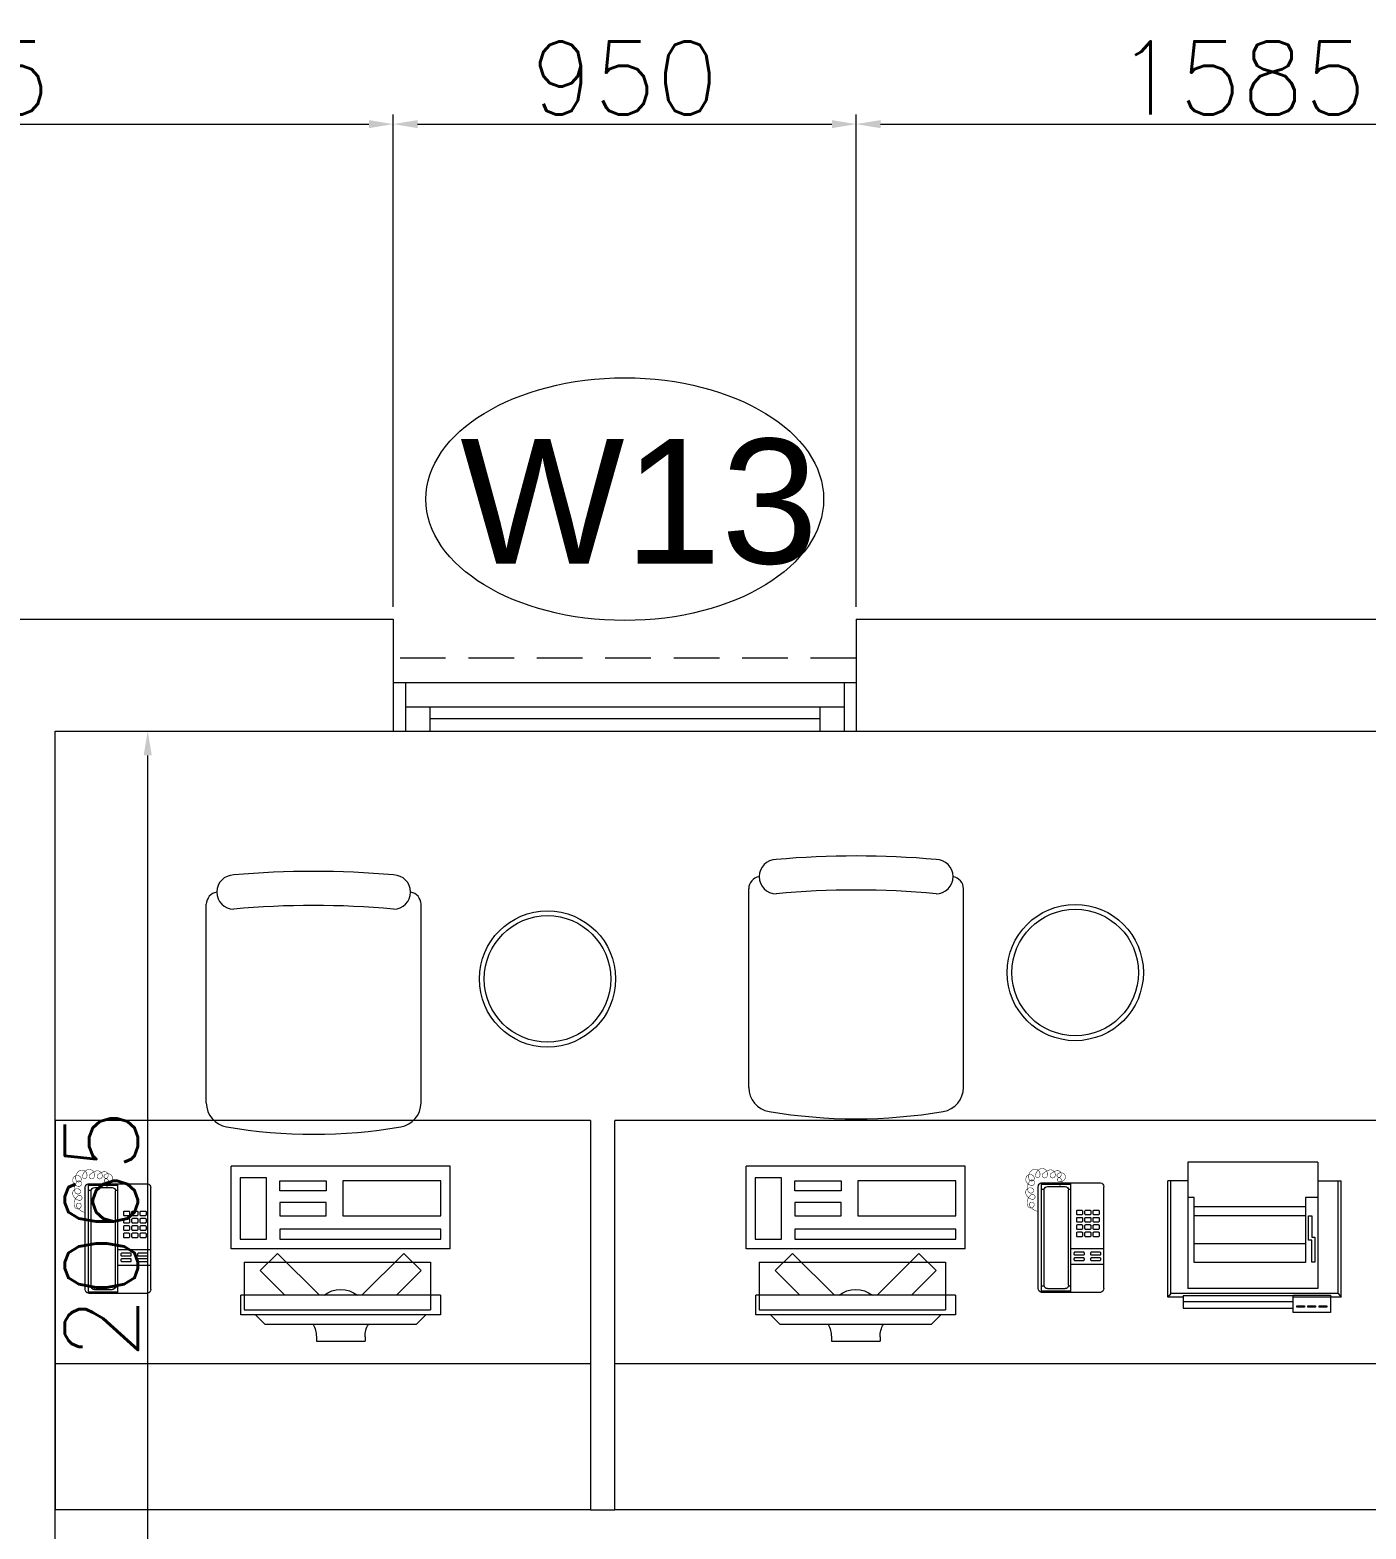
# Model space of a CAD drawing. Header units: millimetres. Extents: x -2143172 to 5255, y -610845 to 279739.
# Drawn here: x -1144635 to -1141890, y -574587 to -571508 of the extents above; entities that cross this region are included whole.
import ezdxf

# ---------------------------------------------------------------- set-up
doc = ezdxf.new("R2010")
doc.units = ezdxf.units.MM
doc.header["$LTSCALE"] = 30
doc.linetypes.add('HIDDEN', pattern=[9.525, 6.35, -3.175])
doc.linetypes.add('HIDDEN2', pattern=[0.1875, 0.125, -0.0625])
doc.layers.get('0').update_dxf_attribs({"lineweight": 5})
doc.layers.get('Defpoints').update_dxf_attribs({"lineweight": 5})
for name, color, linetype, lineweight in [('Al Window tag', 5, 'Continuous', 5), ('Aluminum', 7, 'Continuous', 5), ('dims.', 152, 'Continuous', 5), ('LOADING', 163, 'Continuous', 5), ('Proj', 7, 'HIDDEN2', 5), ('Walls', 32, 'Continuous', 5)]:
    doc.layers.add(name, color=color, linetype=linetype, lineweight=lineweight)
doc.styles.add('SIMPLEX', font='SIMPLEX.shx', dxfattribs={"height": 150})
doc.styles.add('TTLB-A0-JeddahDP$0$swis721', font='swiss.ttf')
doc.dimstyles.new('Buk', dxfattribs={"dimtxt": 150, "dimasz": 50, "dimexe": 20, "dimexo": 25, "dimgap": 20, "dimtad": 1, "dimdec": 0, "dimrnd": 5, "dimdsep": 46, "dimtxsty": 'SIMPLEX', "dimcen": 0, "dimdle": 20, "dimclrd": 256, "dimclre": 256, "dimclrt": 256, "dimadec": 0, "dimazin": 0, "dimtfac": 0.0075, "dimtdec": 0, "dimtmove": 1, "dimatfit": 2, "dimldrblk": 'ARCHTICK', "dimfxl": 1, "dimtolj": 1, "dimtzin": 0, "dimlwd": -1, "dimlwe": -1, "dimarcsym": 0})

# ---------------------------------------------------------------- blocks, each defined once
blk = doc.blocks.new('*D514')
at = {"layer": 'Defpoints', "color": 0, "transparency": 16777216}
for p in [(-1144584, -572948.1), (-1144393.5, -572948.1), (-1144584, -575015)]:
    blk.add_point(p, dxfattribs=at)
at = {"layer": 'dims.', "linetype": 'Continuous', "transparency": 16777216}
for p, q in [((-1144559, -572948.1), (-1144373.5, -572948.1)), ((-1144559, -575015), (-1144373.5, -575015))]:
    blk.add_line(p, q, dxfattribs=at)
at = {"layer": 'dims.', "transparency": 16777216}
blk.add_line((-1144393.5, -574965), (-1144393.5, -572998.1), dxfattribs=at)
for points in [[(-1144401.8, -572998.1), (-1144385.1, -572998.1), (-1144393.5, -572948.1)], [(-1144401.8, -574965), (-1144385.1, -574965), (-1144393.5, -575015)]]:
    blk.add_solid(points, dxfattribs=at)
at = {"layer": 'dims.', "transparency": 16777216, "insert": (-1144488.5, -573981.6), "char_height": 150, "attachment_point": 5, "rotation": 90, "style": 'SIMPLEX'}
blk.add_mtext('\\A1;2065', dxfattribs=at)
blk = doc.blocks.new('_ArchTick')
at = {"color": 0, "linetype": 'ByBlock', "const_width": 0.15}
blk.add_lwpolyline([(-0.5, -0.5), (0.5, 0.5)], dxfattribs=at)
blk = doc.blocks.new('*D239')
at = {"layer": 'Defpoints', "color": 0, "transparency": 16777216}
for p in [(-1143888.9, -571701.3), (-1145812.5, -572718.1), (-1143888.9, -572718.1)]:
    blk.add_point(p, dxfattribs=at)
at = {"layer": 'dims.', "linetype": 'Continuous', "transparency": 16777216}
for p, q in [((-1145812.5, -572693.1), (-1145812.5, -571681.3)), ((-1143888.9, -572693.1), (-1143888.9, -571681.3))]:
    blk.add_line(p, q, dxfattribs=at)
at = {"layer": 'dims.', "transparency": 16777216}
blk.add_line((-1145762.5, -571701.3), (-1143938.9, -571701.3), dxfattribs=at)
for points in [[(-1145762.5, -571693), (-1145762.5, -571709.6), (-1145812.5, -571701.3)], [(-1143938.9, -571693), (-1143938.9, -571709.6), (-1143888.9, -571701.3)]]:
    blk.add_solid(points, dxfattribs=at)
at = {"layer": 'dims.', "transparency": 16777216, "insert": (-1144850.7, -571606.3), "char_height": 150, "attachment_point": 5, "style": 'SIMPLEX'}
blk.add_mtext('\\A1;1925', dxfattribs=at)
blk = doc.blocks.new('*D240')
at = {"layer": 'Defpoints', "color": 0, "transparency": 16777216}
for p in [(-1142937.6, -571701.3), (-1143888.9, -572718.1), (-1142937.6, -572718.1, 0)]:
    blk.add_point(p, dxfattribs=at)
at = {"layer": 'dims.', "linetype": 'Continuous', "transparency": 16777216}
for p, q in [((-1143888.9, -572693.1), (-1143888.9, -571681.3)), ((-1142937.6, -572693.1), (-1142937.6, -571681.3))]:
    blk.add_line(p, q, dxfattribs=at)
at = {"layer": 'dims.', "transparency": 16777216}
blk.add_line((-1143838.9, -571701.3), (-1142987.6, -571701.3), dxfattribs=at)
for points in [[(-1143838.9, -571693), (-1143838.9, -571709.6), (-1143888.9, -571701.3)], [(-1142987.6, -571693), (-1142987.6, -571709.6), (-1142937.6, -571701.3)]]:
    blk.add_solid(points, dxfattribs=at)
at = {"layer": 'dims.', "transparency": 16777216, "insert": (-1143413.2, -571606.3), "char_height": 150, "attachment_point": 5, "style": 'SIMPLEX'}
blk.add_mtext('\\A1;950', dxfattribs=at)
blk = doc.blocks.new('*D241')
at = {"layer": 'Defpoints', "color": 0, "transparency": 16777216}
for p in [(-1141354.9, -571701.3), (-1142937.6, -572718.1, 0), (-1141354.9, -572718.1)]:
    blk.add_point(p, dxfattribs=at)
at = {"layer": 'dims.', "linetype": 'Continuous', "transparency": 16777216}
for p, q in [((-1142937.6, -572693.1), (-1142937.6, -571681.3)), ((-1141354.9, -572693.1), (-1141354.9, -571681.3))]:
    blk.add_line(p, q, dxfattribs=at)
at = {"layer": 'dims.', "transparency": 16777216}
blk.add_line((-1142887.6, -571701.3), (-1141404.9, -571701.3), dxfattribs=at)
for points in [[(-1142887.6, -571693), (-1142887.6, -571709.6), (-1142937.6, -571701.3)], [(-1141404.9, -571693), (-1141404.9, -571709.6), (-1141354.9, -571701.3)]]:
    blk.add_solid(points, dxfattribs=at)
at = {"layer": 'dims.', "transparency": 16777216, "insert": (-1142146.2, -571606.3), "char_height": 150, "attachment_point": 5, "style": 'SIMPLEX'}
blk.add_mtext('\\A1;1585', dxfattribs=at)
blk = doc.blocks.new('A$C18073A4C')
at = {"layer": 'Al Window tag'}
blk.add_ellipse((0, 0), major_axis=(408.6, 0), ratio=0.610025, dxfattribs=at)
at = {"layer": 'Al Window tag', "insert": (-338.2, 123.8, 0), "char_height": 256, "attachment_point": 1, "style": 'TTLB-A0-JeddahDP$0$swis721'}
blk.add_mtext_dynamic_manual_height_columns('W13', width=1569.457, gutter_width=9406.5, heights=[480.3], dxfattribs=at)
blk = doc.blocks.new('DM20079-P')
at = {"color": 0}
for p, q in [((-0.0686, 0.217), (-0.0686, 0.008)), ((-0.0616, 0.225), (0.0594, 0.225)), ((-0.0616, 0.225), (-0.0616, 0)), ((-0.0616, 0.222), (-0.0016, 0.222)), ((-0.0496, 0.2175), (-0.0136, 0.2175)), ((-0.0016, 0.225), (-0.0016, 0)), ((0.0664, 0.217), (0.0664, 0.008)), ((-0.0616, 0.212), (-0.0565, 0.212)), ((-0.0566, 0.2105), (-0.0566, 0.0145)), ((-0.0068, 0.212), (-0.0016, 0.212)), ((-0.0066, 0.2105), (-0.0066, 0.0145)), ((-0.0016, 0.1675), (0.0664, 0.1675)), ((-0.0016, 0.135), (0.0664, 0.135)), ((-0.0616, 0.013), (-0.0565, 0.013)), ((-0.0616, 0.003), (-0.0016, 0.003)), ((-0.0594, 0), (0.0594, 0)), ((-0.0496, 0.0075), (-0.0136, 0.0075)), ((-0.0068, 0.013), (-0.0016, 0.013))]:
    blk.add_line(p, q, dxfattribs=at)
for points in [[(0.0074, 0.1605, 0.414214), (0.0054, 0.1585), (0.0054, 0.1555, 0.414214), (0.0074, 0.1535), (0.0234, 0.1535, 0.414214), (0.0254, 0.1555), (0.0254, 0.1585, 0.414214), (0.0234, 0.1605)], [(0.0574, 0.1535, 0.414214), (0.0594, 0.1555), (0.0594, 0.1585, 0.414214), (0.0574, 0.1605), (0.0414, 0.1605, 0.414214), (0.0394, 0.1585), (0.0394, 0.1555, 0.414214), (0.0414, 0.1535)], [(0.0234, 0.142, 0.414214), (0.0254, 0.144), (0.0254, 0.147, 0.414214), (0.0234, 0.149), (0.0074, 0.149, 0.414214), (0.0054, 0.147), (0.0054, 0.144, 0.414214), (0.0074, 0.142)], [(0.0574, 0.142, 0.414214), (0.0594, 0.144), (0.0594, 0.147, 0.414214), (0.0574, 0.149), (0.0414, 0.149, 0.414214), (0.0394, 0.147), (0.0394, 0.144, 0.414214), (0.0414, 0.142)], [(0.0104, 0.103, 0.414214), (0.0124, 0.101), (0.0204, 0.101, 0.414214), (0.0224, 0.103), (0.0224, 0.109, 0.414214), (0.0204, 0.111), (0.0124, 0.111, 0.414214), (0.0104, 0.109)], [(0.0104, 0.088, 0.414214), (0.0124, 0.086), (0.0204, 0.086, 0.414214), (0.0224, 0.088), (0.0224, 0.094, 0.414214), (0.0204, 0.096), (0.0124, 0.096, 0.414214), (0.0104, 0.094)], [(0.0274, 0.103, 0.414214), (0.0294, 0.101), (0.0374, 0.101, 0.414214), (0.0394, 0.103), (0.0394, 0.109, 0.414214), (0.0374, 0.111), (0.0294, 0.111, 0.414214), (0.0274, 0.109)], [(0.0274, 0.088, 0.414214), (0.0294, 0.086), (0.0374, 0.086, 0.414214), (0.0394, 0.088), (0.0394, 0.094, 0.414214), (0.0374, 0.096), (0.0294, 0.096, 0.414214), (0.0274, 0.094)], [(0.0444, 0.103, 0.414214), (0.0464, 0.101), (0.0544, 0.101, 0.414214), (0.0564, 0.103), (0.0564, 0.109, 0.414214), (0.0544, 0.111), (0.0464, 0.111, 0.414214), (0.0444, 0.109)], [(0.0444, 0.088, 0.414214), (0.0464, 0.086), (0.0544, 0.086, 0.414214), (0.0564, 0.088), (0.0564, 0.094, 0.414214), (0.0544, 0.096), (0.0464, 0.096, 0.414214), (0.0444, 0.094)], [(0.0104, 0.073, 0.414214), (0.0124, 0.071), (0.0204, 0.071, 0.414214), (0.0224, 0.073), (0.0224, 0.079, 0.414214), (0.0204, 0.081), (0.0124, 0.081, 0.414214), (0.0104, 0.079)], [(0.0104, 0.058, 0.414214), (0.0124, 0.056), (0.0204, 0.056, 0.414214), (0.0224, 0.058), (0.0224, 0.064, 0.414214), (0.0204, 0.066), (0.0124, 0.066, 0.414214), (0.0104, 0.064)], [(0.0274, 0.073, 0.414214), (0.0294, 0.071), (0.0374, 0.071, 0.414214), (0.0394, 0.073), (0.0394, 0.079, 0.414214), (0.0374, 0.081), (0.0294, 0.081, 0.414214), (0.0274, 0.079)], [(0.0274, 0.058, 0.414214), (0.0294, 0.056), (0.0374, 0.056, 0.414214), (0.0394, 0.058), (0.0394, 0.064, 0.414214), (0.0374, 0.066), (0.0294, 0.066, 0.414214), (0.0274, 0.064)], [(0.0444, 0.073, 0.414214), (0.0464, 0.071), (0.0544, 0.071, 0.414214), (0.0564, 0.073), (0.0564, 0.079, 0.414214), (0.0544, 0.081), (0.0464, 0.081, 0.414214), (0.0444, 0.079)], [(0.0444, 0.058, 0.414214), (0.0464, 0.056), (0.0544, 0.056, 0.414214), (0.0564, 0.058), (0.0564, 0.064, 0.414214), (0.0544, 0.066), (0.0464, 0.066, 0.414214), (0.0444, 0.064)]]:
    blk.add_lwpolyline(points, format="xyb", close=True, dxfattribs=at)
at = {"color": 0, "const_width": 0.001}
blk.add_lwpolyline([(-0.0686, 0.059, 0.184574), (-0.0861, 0.0478, 1.44364), (-0.0769, 0.0452, 0.837915), (-0.0907, 0.0465, 0.30536), (-0.0835, 0.0248, 1.584726), (-0.0815, 0.034, 0.253153), (-0.094, 0.0228, 0.874198), (-0.0776, 0.0142, 0.915253), (-0.0897, 0.0168, 0.223821), (-0.0874, -0.0011, 1.703343), (-0.0796, 0.005, 0.588962), (-0.0934, -0.0114, 0.717795), (-0.0769, -0.0108, 0.983104), (-0.0875, -0.0075, 0.326362), (-0.0815, -0.0259, 0.758716), (-0.0657, -0.0134, 0.906186), (-0.0743, -0.016, 0.189488), (-0.067, -0.0272, 0.7948), (-0.0506, -0.0127, 1.223996), (-0.0585, -0.0193, 0.072149), (-0.0473, -0.0259, 0.645886), (-0.0341, -0.0134, 1.366917), (-0.042, -0.0193, 0.078415), (-0.0315, -0.0246, 0.723006), (-0.0229, -0.0127, 1.105484), (-0.0289, -0.018, 0.327892), (-0.017, -0.0193, 0.446638), (-0.0144, -0.0068, 0.327263), (-0.0269, -0.0029, 1.240441), (-0.0229, -0.0094, 0.611307), (-0.0278, 0.0075)], format="xyb", dxfattribs=at)
at = {"color": 0}
for centre, radius, start, end in [((-0.0605, 0.217), 0.00813, 97.9633, 179.6649), ((-0.0496, 0.2105), 0.007, 90, 180), ((-0.0136, 0.2105), 0.007, 0, 90), ((0.0582, 0.217), 0.00813, 0.3351, 82.0367), ((-0.0605, 0.008), 0.00813, 180.3351, 277.9633), ((-0.0496, 0.0145), 0.007, 180, 270), ((-0.0136, 0.0145), 0.007, 270, 0), ((0.0582, 0.008), 0.00813, 277.9633, 359.6649)]:
    blk.add_arc(centre, radius, start, end, dxfattribs=at)
blk = doc.blocks.new('GF21021-P')
for p, q in [((-0.2207, 0.4756), (-0.2207, 0.0675)), ((0.2205, 0.4756), (0.2205, 0.0675))]:
    blk.add_line(p, q)
for centre, radius, start, end in [((-0.1707, 0.4756), 0.05, 99.6329, 180), ((-0.0001, -0.5295), 1.0695, 80.3671, 99.6329), ((0.1705, 0.4756), 0.05, 0, 80.3671), ((-0.1957, 0.0675), 0.025, 180, 261.4721), ((-0.1643, 0.0425), 0.0351, 90, 270), ((0, 1.8467), 1.7767, 264.6946, 275.3053), ((0.1641, 0.0425), 0.0351, 270, 90), ((0.1955, 0.0675), 0.025, 278.5279, 0), ((0, 1.8314), 1.8314, 264.8532, 275.147)]:
    blk.add_arc(centre, radius, start, end)
blk = doc.blocks.new('ITCWLS1-P')
for p, q in [((-0.17, 0.45), (-0.17, 0)), ((-0.17, 0.45), (0, 0.45)), ((0, 0.45), (0, 0)), ((-0.2651, 0.43, 0), (-0.3051, 0.43, 0)), ((-0.3051, 0.43, 0), (-0.3051, 0.02, 0)), ((-0.2651, 0.43, 0), (-0.2651, 0.02, 0)), ((-0.1496, 0.4305), (-0.1291, 0.4305)), ((-0.1291, 0.4305), (-0.1291, 0.4089)), ((-0.3251, 0.38, 0), (-0.3051, 0.4, 0)), ((-0.3251, 0.38, 0), (-0.3251, 0.07, 0)), ((-0.3251, 0.07, 0), (-0.3051, 0.05, 0)), ((-0.3051, 0.02, 0), (-0.2651, 0.02, 0)), ((-0.17, 0), (0, 0))]:
    blk.add_line(p, q)
at = {"color": 8, "linetype": 'HIDDEN'}
for p, q in [((-0.197, 0.4094), (-0.295, 0.4094)), ((-0.295, 0.0264), (-0.295, 0.4094)), ((-0.197, 0.0264), (-0.197, 0.4094)), ((-0.197, 0.0264), (-0.295, 0.0264))]:
    blk.add_line(p, q, dxfattribs=at)
at = {"color": 1, "extrusion": (2.48281e-10, 3.18408e-10, -1)}
for p, q in [((-0.2651, 0.3395), (-0.2144, 0.3902)), ((-0.1791, 0.3548), (-0.2144, 0.3902)), ((-0.2651, 0.2688), (-0.1791, 0.3548))]:
    blk.add_line(p, q, dxfattribs=at)
at = {"color": 1}
for p, q in [((-0.3503, 0.275), (-0.3596, 0.275)), ((-0.3596, 0.175), (-0.3596, 0.275)), ((-0.3503, 0.175), (-0.3596, 0.175))]:
    blk.add_line(p, q, dxfattribs=at)
at = {"color": 1, "extrusion": (2.48281e-10, -3.18408e-10, -1)}
for p, q in [((-0.2651, 0.1812), (-0.1791, 0.0952)), ((-0.2651, 0.1105), (-0.2144, 0.0598)), ((-0.1791, 0.0952), (-0.2144, 0.0598))]:
    blk.add_line(p, q, dxfattribs=at)
blk.add_lwpolyline([(-0.1291, 0.4089), (-0.1291, 0.1), (-0.1496, 0.1), (-0.1496, 0.4305)])
for points in [[(-0.1019, 0.4305), (-0.0304, 0.4305), (-0.0304, 0.2294), (-0.1019, 0.2294)], [(-0.1019, 0.1954), (-0.0747, 0.1954), (-0.0747, 0.1), (-0.1019, 0.1)], [(-0.0304, 0.1954), (-0.0508, 0.1954), (-0.0508, 0.1), (-0.0304, 0.1)], [(-0.1496, 0.0727), (-0.0236, 0.0727), (-0.0236, 0.0182), (-0.1496, 0.0182)]]:
    blk.add_lwpolyline(points, close=True)
at = {"color": 250, "linetype": 'Continuous'}
for points in [[(-0.1496, 0.1), (-0.1496, 0.1), (-0.1496, 0.1), (-0.1496, 0.1), (-0.1496, 0.1), (-0.1496, 0.1), (-0.1496, 0.1), (-0.1496, 0.1), (-0.1496, 0.1)], [(-0.1496, 0.1), (-0.1496, 0.1), (-0.1496, 0.1), (-0.1496, 0.1), (-0.1496, 0.1), (-0.1496, 0.1), (-0.1496, 0.1), (-0.1496, 0.1), (-0.1496, 0.1), (-0.1496, 0.1), (-0.1496, 0.1), (-0.1496, 0.1), (-0.1496, 0.1), (-0.1496, 0.1), (-0.1496, 0.1), (-0.1496, 0.1), (-0.1496, 0.1), (-0.1496, 0.1)], [(-0.1496, 0.1), (-0.1496, 0.1), (-0.1496, 0.1), (-0.1496, 0.1), (-0.1496, 0.1), (-0.1496, 0.1), (-0.1496, 0.1), (-0.1496, 0.1), (-0.1496, 0.1), (-0.1496, 0.1)], [(-0.1496, 0.1), (-0.1496, 0.1), (-0.1496, 0.1), (-0.1496, 0.1), (-0.1496, 0.1), (-0.1496, 0.1), (-0.1496, 0.1)], [(-0.1496, 0.1), (-0.1496, 0.1), (-0.1496, 0.1), (-0.1496, 0.1), (-0.1496, 0.1), (-0.1496, 0.1), (-0.1496, 0.1), (-0.1496, 0.1), (-0.1496, 0.1), (-0.1496, 0.1)], [(-0.1496, 0.1), (-0.1496, 0.1), (-0.1496, 0.1), (-0.1496, 0.1), (-0.1496, 0.1), (-0.1496, 0.1), (-0.1496, 0.1), (-0.1496, 0.1), (-0.1496, 0.1), (-0.1496, 0.1), (-0.1496, 0.1), (-0.1496, 0.1), (-0.1496, 0.1), (-0.1496, 0.1), (-0.1496, 0.1)], [(-0.1496, 0.1), (-0.1496, 0.1), (-0.1496, 0.1), (-0.1496, 0.1), (-0.1496, 0.1), (-0.1496, 0.1), (-0.1496, 0.1), (-0.1496, 0.1), (-0.1496, 0.1), (-0.1496, 0.1)], [(-0.1496, 0.1), (-0.1496, 0.1), (-0.1496, 0.1), (-0.1496, 0.1), (-0.1496, 0.1), (-0.1496, 0.1), (-0.1496, 0.1), (-0.1496, 0.1), (-0.1496, 0.1), (-0.1496, 0.1)], [(-0.1496, 0.1), (-0.1496, 0.1), (-0.1496, 0.1), (-0.1496, 0.1), (-0.1496, 0.1), (-0.1496, 0.1), (-0.1496, 0.1), (-0.1496, 0.1), (-0.1496, 0.1), (-0.1496, 0.1), (-0.1496, 0.1), (-0.1496, 0.1), (-0.1496, 0.1), (-0.1496, 0.1), (-0.1496, 0.1), (-0.1496, 0.1), (-0.1496, 0.1), (-0.1496, 0.1), (-0.1496, 0.1), (-0.1496, 0.1), (-0.1496, 0.1), (-0.1496, 0.1), (-0.1496, 0.1), (-0.1496, 0.1), (-0.1496, 0.1), (-0.1496, 0.1), (-0.1496, 0.1), (-0.1496, 0.1), (-0.1496, 0.1), (-0.1496, 0.1), (-0.1496, 0.1), (-0.1496, 0.1), (-0.1496, 0.1), (-0.1496, 0.1), (-0.1496, 0.1), (-0.1496, 0.1), (-0.1496, 0.1), (-0.1496, 0.1), (-0.1496, 0.1), (-0.1496, 0.1), (-0.1496, 0.1), (-0.1496, 0.1), (-0.1496, 0.1), (-0.1496, 0.1), (-0.1496, 0.1), (-0.1496, 0.1), (-0.1496, 0.1), (-0.1496, 0.1), (-0.1496, 0.1), (-0.1496, 0.1), (-0.1496, 0.1), (-0.1496, 0.1), (-0.1496, 0.1), (-0.1496, 0.1)], [(-0.1496, 0.1), (-0.1496, 0.1), (-0.1496, 0.1), (-0.1496, 0.1), (-0.1496, 0.1), (-0.1496, 0.1), (-0.1496, 0.1), (-0.1496, 0.1), (-0.1496, 0.1), (-0.1496, 0.1), (-0.1496, 0.1), (-0.1496, 0.1), (-0.1496, 0.1), (-0.1496, 0.1), (-0.1496, 0.1), (-0.1496, 0.1), (-0.1496, 0.1), (-0.1496, 0.1), (-0.1496, 0.1), (-0.1496, 0.1), (-0.1496, 0.1), (-0.1496, 0.1), (-0.1496, 0.1), (-0.1496, 0.1), (-0.1496, 0.1), (-0.1496, 0.1), (-0.1496, 0.1), (-0.1496, 0.1), (-0.1496, 0.1), (-0.1496, 0.1), (-0.1496, 0.1), (-0.1496, 0.1), (-0.1496, 0.1), (-0.1496, 0.1), (-0.1496, 0.1), (-0.1496, 0.1), (-0.1496, 0.1), (-0.1496, 0.1), (-0.1496, 0.1), (-0.1496, 0.1), (-0.1496, 0.1), (-0.1496, 0.1), (-0.1496, 0.1), (-0.1496, 0.1), (-0.1496, 0.1), (-0.1496, 0.1), (-0.1496, 0.1), (-0.1496, 0.1), (-0.1496, 0.1), (-0.1496, 0.1), (-0.1496, 0.1), (-0.1496, 0.1), (-0.1496, 0.1), (-0.1496, 0.1), (-0.1496, 0.1), (-0.1496, 0.1), (-0.1496, 0.1), (-0.1496, 0.1), (-0.1496, 0.1), (-0.1496, 0.1), (-0.1496, 0.1), (-0.1496, 0.1), (-0.1496, 0.1), (-0.1496, 0.1), (-0.1496, 0.1), (-0.1496, 0.1), (-0.1496, 0.1), (-0.1496, 0.1), (-0.1496, 0.1), (-0.1496, 0.1), (-0.1496, 0.1), (-0.1496, 0.1), (-0.1496, 0.1), (-0.1496, 0.1), (-0.1496, 0.1), (-0.1496, 0.1), (-0.1496, 0.1), (-0.1496, 0.1), (-0.1496, 0.1), (-0.1496, 0.1), (-0.1496, 0.1), (-0.1496, 0.1), (-0.1496, 0.1), (-0.1496, 0.1), (-0.1496, 0.1), (-0.1496, 0.1), (-0.1496, 0.1), (-0.1496, 0.1), (-0.1496, 0.1)], [(-0.1496, 0.1), (-0.1496, 0.1), (-0.1496, 0.1), (-0.1496, 0.1), (-0.1496, 0.1), (-0.1496, 0.1), (-0.1496, 0.1), (-0.1496, 0.1), (-0.1496, 0.1), (-0.1496, 0.1), (-0.1496, 0.1), (-0.1496, 0.1)], [(-0.1496, 0.1), (-0.1496, 0.1), (-0.1496, 0.1), (-0.1496, 0.1), (-0.1496, 0.1), (-0.1496, 0.1), (-0.1496, 0.1)], [(-0.1496, 0.1), (-0.1496, 0.1), (-0.1496, 0.1), (-0.1496, 0.1), (-0.1496, 0.1), (-0.1496, 0.1), (-0.1496, 0.1), (-0.1496, 0.1), (-0.1496, 0.1), (-0.1496, 0.1), (-0.1496, 0.1), (-0.1496, 0.1), (-0.1496, 0.1), (-0.1496, 0.1), (-0.1496, 0.1), (-0.1496, 0.1), (-0.1496, 0.1)], [(-0.1496, 0.1), (-0.1496, 0.1), (-0.1496, 0.1), (-0.1496, 0.1), (-0.1496, 0.1), (-0.1496, 0.1), (-0.1496, 0.1), (-0.1496, 0.1), (-0.1496, 0.1), (-0.1496, 0.1), (-0.1496, 0.1), (-0.1496, 0.1), (-0.1496, 0.1), (-0.1496, 0.1), (-0.1496, 0.1), (-0.1496, 0.1), (-0.1496, 0.1), (-0.1496, 0.1), (-0.1496, 0.1), (-0.1496, 0.1), (-0.1496, 0.1), (-0.1496, 0.1), (-0.1496, 0.1), (-0.1496, 0.1), (-0.1496, 0.1), (-0.1496, 0.1), (-0.1496, 0.1), (-0.1496, 0.1), (-0.1496, 0.1), (-0.1496, 0.1), (-0.1496, 0.1), (-0.1496, 0.1), (-0.1496, 0.1), (-0.1496, 0.1), (-0.1496, 0.1), (-0.1496, 0.1), (-0.1496, 0.1), (-0.1496, 0.1), (-0.1496, 0.1), (-0.1496, 0.1), (-0.1496, 0.1), (-0.1496, 0.1), (-0.1496, 0.1), (-0.1496, 0.1), (-0.1496, 0.1), (-0.1496, 0.1), (-0.1496, 0.1), (-0.1496, 0.1), (-0.1496, 0.1), (-0.1496, 0.1), (-0.1496, 0.1), (-0.1496, 0.1), (-0.1496, 0.1), (-0.1496, 0.1), (-0.1496, 0.1), (-0.1496, 0.1), (-0.1496, 0.1), (-0.1496, 0.1), (-0.1496, 0.1), (-0.1496, 0.1), (-0.1496, 0.1), (-0.1496, 0.1), (-0.1496, 0.1), (-0.1496, 0.1), (-0.1496, 0.1), (-0.1496, 0.1), (-0.1496, 0.1), (-0.1496, 0.1), (-0.1496, 0.1), (-0.1496, 0.1), (-0.1496, 0.1), (-0.1496, 0.1), (-0.1496, 0.1), (-0.1496, 0.1), (-0.1496, 0.1), (-0.1496, 0.1), (-0.1496, 0.1), (-0.1496, 0.1), (-0.1496, 0.1), (-0.1496, 0.1), (-0.1496, 0.1), (-0.1496, 0.1), (-0.1496, 0.1), (-0.1496, 0.1), (-0.1496, 0.1), (-0.1496, 0.1), (-0.1496, 0.1), (-0.1496, 0.1), (-0.1496, 0.1), (-0.1496, 0.1), (-0.1496, 0.1), (-0.1496, 0.1), (-0.1496, 0.1), (-0.1496, 0.1), (-0.1496, 0.1), (-0.1496, 0.1), (-0.1496, 0.1), (-0.1496, 0.1), (-0.1496, 0.1), (-0.1496, 0.1), (-0.1496, 0.1), (-0.1496, 0.1), (-0.1496, 0.1), (-0.1496, 0.1), (-0.1496, 0.1), (-0.1496, 0.1), (-0.1496, 0.1), (-0.1496, 0.1), (-0.1496, 0.1), (-0.1496, 0.1), (-0.1496, 0.1)], [(-0.1496, 0.1), (-0.1496, 0.1), (-0.1496, 0.1), (-0.1496, 0.1), (-0.1496, 0.1), (-0.1496, 0.1), (-0.1496, 0.1), (-0.1496, 0.1)]]:
    blk.add_lwpolyline(points, dxfattribs=at)
for points in [[(-0.1496, 0.1), (-0.1496, 0.1), (-0.1496, 0.1), (-0.1496, 0.1), (-0.1496, 0.1), (-0.1496, 0.1), (-0.1496, 0.1), (-0.1496, 0.1), (-0.1496, 0.1), (-0.1496, 0.1), (-0.1496, 0.1), (-0.1496, 0.1), (-0.1496, 0.1), (-0.1496, 0.1), (-0.1496, 0.1), (-0.1496, 0.1), (-0.1496, 0.1), (-0.1496, 0.1), (-0.1496, 0.1), (-0.1496, 0.1), (-0.1496, 0.1), (-0.1496, 0.1), (-0.1496, 0.1), (-0.1496, 0.1), (-0.1496, 0.1), (-0.1496, 0.1), (-0.1496, 0.1), (-0.1496, 0.1), (-0.1496, 0.1), (-0.1496, 0.1), (-0.1496, 0.1), (-0.1496, 0.1), (-0.1496, 0.1), (-0.1496, 0.1), (-0.1496, 0.1), (-0.1496, 0.1), (-0.1496, 0.1), (-0.1496, 0.1), (-0.1496, 0.1), (-0.1496, 0.1), (-0.1496, 0.1), (-0.1496, 0.1), (-0.1496, 0.1), (-0.1496, 0.1), (-0.1496, 0.1), (-0.1496, 0.1), (-0.1496, 0.1), (-0.1496, 0.1), (-0.1496, 0.1), (-0.1496, 0.1), (-0.1496, 0.1), (-0.1496, 0.1), (-0.1496, 0.1), (-0.1496, 0.1), (-0.1496, 0.1), (-0.1496, 0.1), (-0.1496, 0.1), (-0.1496, 0.1), (-0.1496, 0.1), (-0.1496, 0.1), (-0.1496, 0.1), (-0.1496, 0.1), (-0.1496, 0.1), (-0.1496, 0.1), (-0.1496, 0.1), (-0.1496, 0.1), (-0.1496, 0.1), (-0.1496, 0.1), (-0.1496, 0.1), (-0.1496, 0.1), (-0.1496, 0.1), (-0.1496, 0.1), (-0.1496, 0.1), (-0.1496, 0.1), (-0.1496, 0.1), (-0.1496, 0.1), (-0.1496, 0.1), (-0.1496, 0.1), (-0.1496, 0.1), (-0.1496, 0.1), (-0.1496, 0.1), (-0.1496, 0.1), (-0.1496, 0.1), (-0.1496, 0.1), (-0.1496, 0.1), (-0.1496, 0.1), (-0.1496, 0.1), (-0.1496, 0.1), (-0.1496, 0.1), (-0.1496, 0.1), (-0.1496, 0.1), (-0.1496, 0.1), (-0.1496, 0.1), (-0.1496, 0.1), (-0.1496, 0.1), (-0.1496, 0.1), (-0.1496, 0.1), (-0.1496, 0.1), (-0.1496, 0.1), (-0.1496, 0.1), (-0.1496, 0.1), (-0.1496, 0.1), (-0.1496, 0.1), (-0.1496, 0.1), (-0.1496, 0.1), (-0.1496, 0.1), (-0.1496, 0.1), (-0.1496, 0.1), (-0.1496, 0.1), (-0.1496, 0.1), (-0.1496, 0.1), (-0.1496, 0.1), (-0.1496, 0.1), (-0.1496, 0.1), (-0.1496, 0.1), (-0.1496, 0.1), (-0.1496, 0.1), (-0.1496, 0.1), (-0.1496, 0.1), (-0.1496, 0.1), (-0.1496, 0.1), (-0.1496, 0.1), (-0.1496, 0.1), (-0.1496, 0.1), (-0.1496, 0.1), (-0.1496, 0.1), (-0.1496, 0.1), (-0.1496, 0.1), (-0.1496, 0.1), (-0.1496, 0.1), (-0.1496, 0.1), (-0.1496, 0.1), (-0.1496, 0.1), (-0.1496, 0.1), (-0.1496, 0.1), (-0.1496, 0.1), (-0.1496, 0.1), (-0.1496, 0.1), (-0.1496, 0.1), (-0.1496, 0.1), (-0.1496, 0.1), (-0.1496, 0.1), (-0.1496, 0.1), (-0.1496, 0.1), (-0.1496, 0.1), (-0.1496, 0.1), (-0.1496, 0.1), (-0.1496, 0.1), (-0.1496, 0.1), (-0.1496, 0.1), (-0.1496, 0.1), (-0.1496, 0.1), (-0.1496, 0.1), (-0.1496, 0.1), (-0.1496, 0.1), (-0.1496, 0.1), (-0.1496, 0.1), (-0.1496, 0.1), (-0.1496, 0.1), (-0.1496, 0.1), (-0.1496, 0.1), (-0.1496, 0.1), (-0.1496, 0.1), (-0.1496, 0.1), (-0.1496, 0.1), (-0.1496, 0.1), (-0.1496, 0.1), (-0.1496, 0.1), (-0.1496, 0.1), (-0.1496, 0.1), (-0.1496, 0.1), (-0.1496, 0.1), (-0.1496, 0.1), (-0.1496, 0.1), (-0.1496, 0.1), (-0.1496, 0.1), (-0.1496, 0.1), (-0.1496, 0.1), (-0.1496, 0.1), (-0.1496, 0.1), (-0.1496, 0.1), (-0.1496, 0.1), (-0.1496, 0.1), (-0.1496, 0.1), (-0.1496, 0.1), (-0.1496, 0.1), (-0.1496, 0.1), (-0.1496, 0.1), (-0.1496, 0.1), (-0.1496, 0.1), (-0.1496, 0.1), (-0.1496, 0.1), (-0.1496, 0.1), (-0.1496, 0.1), (-0.1496, 0.1), (-0.1496, 0.1), (-0.1496, 0.1), (-0.1496, 0.1), (-0.1496, 0.1), (-0.1496, 0.1), (-0.1496, 0.1), (-0.1496, 0.1), (-0.1496, 0.1), (-0.1496, 0.1), (-0.1496, 0.1), (-0.1496, 0.1), (-0.1496, 0.1), (-0.1496, 0.1), (-0.1496, 0.1), (-0.1496, 0.1), (-0.1496, 0.1), (-0.1496, 0.1), (-0.1496, 0.1), (-0.1496, 0.1), (-0.1496, 0.1), (-0.1496, 0.1), (-0.1496, 0.1), (-0.1496, 0.1), (-0.1496, 0.1), (-0.1496, 0.1), (-0.1496, 0.1), (-0.1496, 0.1), (-0.1496, 0.1), (-0.1496, 0.1), (-0.1496, 0.1), (-0.1496, 0.1), (-0.1496, 0.1), (-0.1496, 0.1), (-0.1496, 0.1), (-0.1496, 0.1), (-0.1496, 0.1), (-0.1496, 0.1), (-0.1496, 0.1), (-0.1496, 0.1), (-0.1496, 0.1), (-0.1496, 0.1), (-0.1496, 0.1), (-0.1496, 0.1), (-0.1496, 0.1), (-0.1496, 0.1), (-0.1496, 0.1), (-0.1496, 0.1), (-0.1496, 0.1), (-0.1496, 0.1), (-0.1496, 0.1), (-0.1496, 0.1), (-0.1496, 0.1), (-0.1496, 0.1), (-0.1496, 0.1), (-0.1496, 0.1), (-0.1496, 0.1), (-0.1496, 0.1), (-0.1496, 0.1), (-0.1496, 0.1), (-0.1496, 0.1), (-0.1496, 0.1), (-0.1496, 0.1), (-0.1496, 0.1), (-0.1496, 0.1), (-0.1496, 0.1), (-0.1496, 0.1), (-0.1496, 0.1), (-0.1496, 0.1), (-0.1496, 0.1), (-0.1496, 0.1), (-0.1496, 0.1), (-0.1496, 0.1), (-0.1496, 0.1), (-0.1496, 0.1), (-0.1496, 0.1), (-0.1496, 0.1), (-0.1496, 0.1), (-0.1496, 0.1), (-0.1496, 0.1), (-0.1496, 0.1), (-0.1496, 0.1), (-0.1496, 0.1)], [(-0.1496, 0.1), (-0.1496, 0.1), (-0.1496, 0.1), (-0.1496, 0.1), (-0.1496, 0.1), (-0.1496, 0.1), (-0.1496, 0.1), (-0.1496, 0.1), (-0.1496, 0.1), (-0.1496, 0.1), (-0.1496, 0.1), (-0.1496, 0.1), (-0.1496, 0.1), (-0.1496, 0.1), (-0.1496, 0.1), (-0.1496, 0.1), (-0.1496, 0.1), (-0.1496, 0.1), (-0.1496, 0.1), (-0.1496, 0.1), (-0.1496, 0.1), (-0.1496, 0.1), (-0.1496, 0.1), (-0.1496, 0.1), (-0.1496, 0.1), (-0.1496, 0.1), (-0.1496, 0.1), (-0.1496, 0.1), (-0.1496, 0.1), (-0.1496, 0.1), (-0.1496, 0.1), (-0.1496, 0.1), (-0.1496, 0.1), (-0.1496, 0.1), (-0.1496, 0.1), (-0.1496, 0.1), (-0.1496, 0.1), (-0.1496, 0.1), (-0.1496, 0.1), (-0.1496, 0.1), (-0.1496, 0.1), (-0.1496, 0.1), (-0.1496, 0.1), (-0.1496, 0.1), (-0.1496, 0.1), (-0.1496, 0.1), (-0.1496, 0.1), (-0.1496, 0.1), (-0.1496, 0.1), (-0.1496, 0.1), (-0.1496, 0.1), (-0.1496, 0.1), (-0.1496, 0.1), (-0.1496, 0.1), (-0.1496, 0.1), (-0.1496, 0.1), (-0.1496, 0.1), (-0.1496, 0.1), (-0.1496, 0.1), (-0.1496, 0.1), (-0.1496, 0.1), (-0.1496, 0.1), (-0.1496, 0.1), (-0.1496, 0.1), (-0.1496, 0.1), (-0.1496, 0.1), (-0.1496, 0.1), (-0.1496, 0.1), (-0.1496, 0.1), (-0.1496, 0.1), (-0.1496, 0.1), (-0.1496, 0.1), (-0.1496, 0.1), (-0.1496, 0.1), (-0.1496, 0.1), (-0.1496, 0.1), (-0.1496, 0.1), (-0.1496, 0.1), (-0.1496, 0.1), (-0.1496, 0.1), (-0.1496, 0.1), (-0.1496, 0.1), (-0.1496, 0.1), (-0.1496, 0.1), (-0.1496, 0.1), (-0.1496, 0.1), (-0.1496, 0.1), (-0.1496, 0.1), (-0.1496, 0.1), (-0.1496, 0.1), (-0.1496, 0.1), (-0.1496, 0.1), (-0.1496, 0.1), (-0.1496, 0.1), (-0.1496, 0.1), (-0.1496, 0.1), (-0.1496, 0.1), (-0.1496, 0.1), (-0.1496, 0.1), (-0.1496, 0.1), (-0.1496, 0.1), (-0.1496, 0.1), (-0.1496, 0.1), (-0.1496, 0.1), (-0.1496, 0.1), (-0.1496, 0.1), (-0.1496, 0.1), (-0.1496, 0.1), (-0.1496, 0.1), (-0.1496, 0.1), (-0.1496, 0.1), (-0.1496, 0.1), (-0.1496, 0.1), (-0.1496, 0.1), (-0.1496, 0.1), (-0.1496, 0.1), (-0.1496, 0.1), (-0.1496, 0.1), (-0.1496, 0.1), (-0.1496, 0.1), (-0.1496, 0.1), (-0.1496, 0.1), (-0.1496, 0.1), (-0.1496, 0.1), (-0.1496, 0.1), (-0.1496, 0.1), (-0.1496, 0.1), (-0.1496, 0.1), (-0.1496, 0.1), (-0.1496, 0.1), (-0.1496, 0.1), (-0.1496, 0.1), (-0.1496, 0.1), (-0.1496, 0.1), (-0.1496, 0.1), (-0.1496, 0.1), (-0.1496, 0.1), (-0.1496, 0.1), (-0.1496, 0.1), (-0.1496, 0.1), (-0.1496, 0.1), (-0.1496, 0.1), (-0.1496, 0.1), (-0.1496, 0.1), (-0.1496, 0.1), (-0.1496, 0.1), (-0.1496, 0.1), (-0.1496, 0.1), (-0.1496, 0.1), (-0.1496, 0.1), (-0.1496, 0.1), (-0.1496, 0.1), (-0.1496, 0.1), (-0.1496, 0.1), (-0.1496, 0.1), (-0.1496, 0.1), (-0.1496, 0.1), (-0.1496, 0.1), (-0.1496, 0.1), (-0.1496, 0.1), (-0.1496, 0.1), (-0.1496, 0.1), (-0.1496, 0.1), (-0.1496, 0.1), (-0.1496, 0.1), (-0.1496, 0.1), (-0.1496, 0.1), (-0.1496, 0.1), (-0.1496, 0.1), (-0.1496, 0.1), (-0.1496, 0.1), (-0.1496, 0.1), (-0.1496, 0.1), (-0.1496, 0.1), (-0.1496, 0.1), (-0.1496, 0.1), (-0.1496, 0.1), (-0.1496, 0.1), (-0.1496, 0.1), (-0.1496, 0.1), (-0.1496, 0.1), (-0.1496, 0.1), (-0.1496, 0.1), (-0.1496, 0.1), (-0.1496, 0.1), (-0.1496, 0.1), (-0.1496, 0.1), (-0.1496, 0.1), (-0.1496, 0.1), (-0.1496, 0.1), (-0.1496, 0.1), (-0.1496, 0.1), (-0.1496, 0.1), (-0.1496, 0.1), (-0.1496, 0.1), (-0.1496, 0.1), (-0.1496, 0.1), (-0.1496, 0.1), (-0.1496, 0.1), (-0.1496, 0.1), (-0.1496, 0.1), (-0.1496, 0.1), (-0.1496, 0.1), (-0.1496, 0.1), (-0.1496, 0.1), (-0.1496, 0.1), (-0.1496, 0.1), (-0.1496, 0.1), (-0.1496, 0.1), (-0.1496, 0.1), (-0.1496, 0.1), (-0.1496, 0.1), (-0.1496, 0.1), (-0.1496, 0.1)], [(-0.1496, 0.1), (-0.1496, 0.1), (-0.1496, 0.1), (-0.1496, 0.1), (-0.1496, 0.1), (-0.1496, 0.1), (-0.1496, 0.1), (-0.1496, 0.1), (-0.1496, 0.1), (-0.1496, 0.1), (-0.1496, 0.1), (-0.1496, 0.1), (-0.1496, 0.1), (-0.1496, 0.1), (-0.1496, 0.1), (-0.1496, 0.1), (-0.1496, 0.1), (-0.1496, 0.1), (-0.1496, 0.1), (-0.1496, 0.1), (-0.1496, 0.1), (-0.1496, 0.1), (-0.1496, 0.1), (-0.1496, 0.1), (-0.1496, 0.1), (-0.1496, 0.1), (-0.1496, 0.1), (-0.1496, 0.1), (-0.1496, 0.1), (-0.1496, 0.1), (-0.1496, 0.1), (-0.1496, 0.1), (-0.1496, 0.1), (-0.1496, 0.1), (-0.1496, 0.1), (-0.1496, 0.1), (-0.1496, 0.1), (-0.1496, 0.1), (-0.1496, 0.1), (-0.1496, 0.1), (-0.1496, 0.1), (-0.1496, 0.1), (-0.1496, 0.1), (-0.1496, 0.1), (-0.1496, 0.1), (-0.1496, 0.1), (-0.1496, 0.1), (-0.1496, 0.1), (-0.1496, 0.1), (-0.1496, 0.1), (-0.1496, 0.1), (-0.1496, 0.1), (-0.1496, 0.1), (-0.1496, 0.1), (-0.1496, 0.1), (-0.1496, 0.1), (-0.1496, 0.1), (-0.1496, 0.1), (-0.1496, 0.1), (-0.1496, 0.1), (-0.1496, 0.1), (-0.1496, 0.1), (-0.1496, 0.1), (-0.1496, 0.1), (-0.1496, 0.1), (-0.1496, 0.1), (-0.1496, 0.1), (-0.1496, 0.1), (-0.1496, 0.1), (-0.1496, 0.1), (-0.1496, 0.1), (-0.1496, 0.1), (-0.1496, 0.1), (-0.1496, 0.1), (-0.1496, 0.1), (-0.1496, 0.1), (-0.1496, 0.1), (-0.1496, 0.1), (-0.1496, 0.1), (-0.1496, 0.1), (-0.1496, 0.1), (-0.1496, 0.1), (-0.1496, 0.1), (-0.1496, 0.1), (-0.1496, 0.1), (-0.1496, 0.1), (-0.1496, 0.1), (-0.1496, 0.1), (-0.1496, 0.1), (-0.1496, 0.1), (-0.1496, 0.1), (-0.1496, 0.1), (-0.1496, 0.1), (-0.1496, 0.1), (-0.1496, 0.1), (-0.1496, 0.1), (-0.1496, 0.1), (-0.1496, 0.1), (-0.1496, 0.1), (-0.1496, 0.1), (-0.1496, 0.1), (-0.1496, 0.1), (-0.1496, 0.1), (-0.1496, 0.1), (-0.1496, 0.1), (-0.1496, 0.1), (-0.1496, 0.1), (-0.1496, 0.1), (-0.1496, 0.1), (-0.1496, 0.1), (-0.1496, 0.1), (-0.1496, 0.1), (-0.1496, 0.1), (-0.1496, 0.1), (-0.1496, 0.1), (-0.1496, 0.1), (-0.1496, 0.1), (-0.1496, 0.1), (-0.1496, 0.1), (-0.1496, 0.1), (-0.1496, 0.1), (-0.1496, 0.1), (-0.1496, 0.1), (-0.1496, 0.1), (-0.1496, 0.1), (-0.1496, 0.1), (-0.1496, 0.1), (-0.1496, 0.1), (-0.1496, 0.1), (-0.1496, 0.1), (-0.1496, 0.1), (-0.1496, 0.1), (-0.1496, 0.1), (-0.1496, 0.1), (-0.1496, 0.1), (-0.1496, 0.1), (-0.1496, 0.1), (-0.1496, 0.1), (-0.1496, 0.1), (-0.1496, 0.1), (-0.1496, 0.1), (-0.1496, 0.1), (-0.1496, 0.1), (-0.1496, 0.1), (-0.1496, 0.1), (-0.1496, 0.1), (-0.1496, 0.1), (-0.1496, 0.1), (-0.1496, 0.1), (-0.1496, 0.1), (-0.1496, 0.1), (-0.1496, 0.1), (-0.1496, 0.1), (-0.1496, 0.1), (-0.1496, 0.1), (-0.1496, 0.1), (-0.1496, 0.1), (-0.1496, 0.1), (-0.1496, 0.1), (-0.1496, 0.1), (-0.1496, 0.1), (-0.1496, 0.1), (-0.1496, 0.1), (-0.1496, 0.1), (-0.1496, 0.1), (-0.1496, 0.1), (-0.1496, 0.1), (-0.1496, 0.1), (-0.1496, 0.1), (-0.1496, 0.1), (-0.1496, 0.1), (-0.1496, 0.1), (-0.1496, 0.1), (-0.1496, 0.1), (-0.1496, 0.1), (-0.1496, 0.1), (-0.1496, 0.1), (-0.1496, 0.1), (-0.1496, 0.1), (-0.1496, 0.1), (-0.1496, 0.1), (-0.1496, 0.1), (-0.1496, 0.1), (-0.1496, 0.1), (-0.1496, 0.1), (-0.1496, 0.1), (-0.1496, 0.1), (-0.1496, 0.1), (-0.1496, 0.1), (-0.1496, 0.1), (-0.1496, 0.1), (-0.1496, 0.1), (-0.1496, 0.1), (-0.1496, 0.1), (-0.1496, 0.1), (-0.1496, 0.1), (-0.1496, 0.1), (-0.1496, 0.1), (-0.1496, 0.1), (-0.1496, 0.1), (-0.1496, 0.1), (-0.1496, 0.1), (-0.1496, 0.1), (-0.1496, 0.1), (-0.1496, 0.1), (-0.1496, 0.1), (-0.1496, 0.1), (-0.1496, 0.1), (-0.1496, 0.1), (-0.1496, 0.1), (-0.1496, 0.1), (-0.1496, 0.1), (-0.1496, 0.1), (-0.1496, 0.1), (-0.1496, 0.1), (-0.1496, 0.1), (-0.1496, 0.1), (-0.1496, 0.1), (-0.1496, 0.1)]]:
    blk.add_lwpolyline(points, close=True, dxfattribs=at)
at = {"color": 1}
for centre, radius, start, end in [((-0.3503, 0.325), 0.05, 270, 300.3093), ((-0.3089, 0.225), 0.0556, 321.9431, 38.0569), ((-0.3503, 0.125), 0.05, 59.6907, 90)]:
    blk.add_arc(centre, radius, start, end, dxfattribs=at)
blk = doc.blocks.new('WM00001-P')
blk.add_circle((0, 0), 0.14)
at = {"color": 8}
blk.add_circle((0, 0), 0.13, dxfattribs=at)
blk = doc.blocks.new('ITPPLT2C-P')
at = {"color": 0}
for p, q in [((0.0229, 0.0318), (0.2618, 0.0318)), ((0.0304, 0.0256), (0.0229, 0.0318)), ((0.0229, 0), (0.0229, 0.0318)), ((0.2618, -0.0096), (0.2618, 0.0318)), ((0, 0), (0, -0.2262)), ((0.0252, 0), (0, 0)), ((0.0139, 0), (0.0139, -0.2262)), ((0.0252, 0), (0.0139, 0)), ((0.0252, -0.2262), (0.0252, 0)), ((0.0304, -0.3182), (0.0304, 0.0256)), ((0.0304, 0.0256), (0.2618, 0.0256)), ((0.0401, -0.2769), (0.0401, -0.0096)), ((0.3, -0.0096), (0.0401, -0.0096)), ((0.0939, -0.2515), (0.0939, -0.0222)), ((0.0939, -0.0222), (0.2274, -0.0222)), ((0.1321, -0.2515), (0.1321, -0.0222)), ((0.1894, -0.2515), (0.1894, -0.0222)), ((0.2082, -0.2515), (0.2082, -0.0222)), ((0.2274, -0.0222), (0.2274, -0.0096)), ((0.3, -0.2769), (0.3, -0.0096)), ((-0.0091, -0.2262), (0.0267, -0.2262)), ((-0.0091, -0.3023), (-0.0091, -0.2262)), ((-0.0087, -0.2262), (0.0236, -0.2262)), ((-0.0087, -0.3023), (-0.0087, -0.2262)), ((0, -0.2262), (0.0252, -0.2262)), ((0.0023, -0.2495), (0.0023, -0.2334)), ((0.0023, -0.2334), (0.0045, -0.2334)), ((0.0045, -0.2334), (0.0045, -0.2495)), ((0.0139, -0.2262), (0.0252, -0.2262)), ((0.0236, -0.2262), (0.0236, -0.3023)), ((0.0267, -0.2262), (0.0267, -0.3023)), ((0.0045, -0.2495), (0.0023, -0.2495)), ((0.0023, -0.2721), (0.0023, -0.2562)), ((0.0023, -0.2562), (0.0045, -0.2562)), ((0.0045, -0.2721), (0.0023, -0.2721)), ((0.0045, -0.2562), (0.0045, -0.2721)), ((0.3, -0.2769), (0.0401, -0.2769)), ((0.2274, -0.2515), (0.0939, -0.2515)), ((0.0947, -0.2701), (0.0947, -0.2641)), ((0.0947, -0.2641), (0.1395, -0.2641)), ((0.1457, -0.2701), (0.0947, -0.2701)), ((0.1395, -0.2575), (0.19, -0.2575)), ((0.1395, -0.2641), (0.1395, -0.2575)), ((0.19, -0.2641), (0.1457, -0.2641)), ((0.1457, -0.2641), (0.1457, -0.2701)), ((0.19, -0.2575), (0.19, -0.2641)), ((0.2274, -0.2769), (0.2274, -0.2515)), ((0.2618, -0.2769), (0.2618, -0.3246)), ((0.0267, -0.3023), (-0.0091, -0.3023)), ((0.0236, -0.3023), (-0.0087, -0.3023)), ((0.0023, -0.295), (0.0023, -0.2793)), ((0.0023, -0.2793), (0.0045, -0.2793)), ((0.0045, -0.295), (0.0023, -0.295)), ((0.0045, -0.2793), (0.0045, -0.295)), ((0.0229, -0.3246), (0.0229, -0.3023)), ((0.0304, -0.3182), (0.0229, -0.3246)), ((0.0229, -0.3246), (0.2618, -0.3246)), ((0.0304, -0.3182), (0.2618, -0.3182))]:
    blk.add_line(p, q, dxfattribs=at)

msp = doc.modelspace()

# ---------------------------------------------------------------- linework, layer by layer
at = {"layer": 'Aluminum'}
for p, q in [((-1143888.9, -572848.1, 0.1), (-1142937.6, -572848.1, 0.1)), ((-1143863.9, -572848.1, 0.1), (-1143863.9, -572948.1, 0.1)), ((-1142962.6, -572848.1, 0.1), (-1142962.6, -572948.1, 0.1)), ((-1143863.9, -572898.1, 0.1), (-1142962.6, -572898.1, 0.1)), ((-1143813.9, -572898.1, 0.1), (-1143813.9, -572948.1, 0.1)), ((-1143012.6, -572898.1, 0.1), (-1143012.6, -572948.1, 0.1)), ((-1143012.6, -572923.1, 0.1), (-1143813.9, -572923.1, 0.1)), ((-1143888.9, -572948.1, 0.1), (-1142937.6, -572948.1, 0.1))]:
    msp.add_line(p, q, dxfattribs=at)
at = {"layer": 'LOADING'}
for p, q in [((-1143484, -573748.1, 0.1), (-1144584, -573748.1, 0.1)), ((-1144584, -573748.1, 0.1), (-1144584, -574548.1, 0.1)), ((-1143484, -573748.1, 0.1), (-1143484, -574548.1, 0.1)), ((-1140873.5, -573748.1, 0.1), (-1143434, -573748.1, 0.1)), ((-1143434, -574548.1, 0.1), (-1143434, -573748.1, 0.1)), ((-1143484, -574248.1, 0.1), (-1144584, -574248.1, 0.1)), ((-1140873.5, -574248.1, 0.1), (-1143434, -574248.1, 0.1)), ((-1143484, -574548.1, 0.1), (-1144584, -574548.1, 0.1)), ((-1143484, -574548.1, 0.1), (-1143434, -574548.1, 0.1)), ((-1139973.5, -574548.1, 0.1), (-1143434, -574548.1, 0.1))]:
    msp.add_line(p, q, dxfattribs=at)
at = {"layer": 'Proj', "linetype": 'HIDDEN2', "ltscale": 25}
msp.add_line((-1142937.6, -572798.1, 0.1), (-1143888.9, -572798.1, 0.1), dxfattribs=at)
at = {"layer": 'Walls'}
for p, q in [((-1145812.5, -572718.1, 0.1), (-1143888.9, -572718.1, 0.1)), ((-1143888.9, -572718.1, 0.1), (-1143888.9, -572948.1, 0.1)), ((-1142937.6, -572718.1, 0.1), (-1141354.9, -572718.1, 0.1)), ((-1142937.6, -572718.1, 0.1), (-1142937.6, -572948.1, 0.1)), ((-1144584, -575015, 0.1), (-1144584, -572948.1, 0.1)), ((-1144584, -572948.1, 0.1), (-1143888.9, -572948.1, 0.1)), ((-1142937.6, -572948.1, 0.1), (-1141014, -572948.1, 0.1))]:
    msp.add_line(p, q, dxfattribs=at)

# ---------------------------------------------------------------- block references
at = {"layer": 'Al Window tag'}
msp.add_blockref('A$C18073A4C', (-1143413.2, -572471.7, 0.2), dxfattribs=at)
at = {"layer": 'LOADING'}
for name, p, xscale, yscale, zscale, rotation in [('GF21021-P', (-1142938, -573204.7, 0.1), 1000, 1000, 1000, 180), ('GF21021-P', (-1144052.6, -573236.4, 0.1), 1000, 1000, 1000, 180), ('WM00001-P', (-1143572, -573457.3, 0.1), 1000.000000000001, 1000.000000000001, 1000.000000000001, 102.0000000000075), ('WM00001-P', (-1142487.6, -573444.2, 0.1), 1000.000000000001, 1000.000000000001, 1000.000000000001, 102.0000000000075), ('DM20079-P', (-1144453.3, -573878.1, 0.1), -1000, 1000, 1000, 179.9999934716296), ('ITCWLS1-P', (-1144222, -573842, 0.1), -1000, 1000, 1000, 269.999999992483), ('ITCWLS1-P', (-1143163.7, -573842, 0.1), -1000, 1000, 1000, 269.999999992483), ('DM20079-P', (-1142495, -573876.1, 0.1), -1000, 1000, 1000, 179.9999934716296)]:
    msp.add_blockref(name, p, dxfattribs=dict(at, xscale=xscale, yscale=yscale, zscale=zscale, rotation=rotation))
at = {"layer": 'LOADING', "extrusion": (-2.84857e-17, -7.77425e-06, -1), "xscale": -1000, "yscale": 1000, "zscale": 1000, "rotation": 270.0000000002053}
msp.add_blockref('ITPPLT2C-P', (1142265.7, -574133.7, 4.4), dxfattribs=at)

# ---------------------------------------------------------------- dimensions: what is measured, and where the dimension line sits
at = {"layer": 'dims.'}
for base, p1, p2, picture, middle in [((-1143888.9, -571701.3, 0.1), (-1145812.5, -572718.1, 0.1), (-1143888.9, -572718.1, 0.1), '*D239', (-1144850.7, -571606.3, 0.1)), ((-1142937.6, -571701.3, 0.1), (-1143888.9, -572718.1, 0.1), (-1142937.6, -572718.1, 0.1), '*D240', (-1143413.2, -571606.3, 0.1)), ((-1141354.9, -571701.3, 0.1), (-1142937.6, -572718.1, 0.1), (-1141354.9, -572718.1, 0.1), '*D241', (-1142146.2, -571606.3, 0.1))]:
    dim = msp.add_linear_dim(base=base, p1=p1, p2=p2, dimstyle='Buk', dxfattribs=at)
    dim.commit()
    dim.dimension.update_dxf_attribs({"geometry": picture, "text_midpoint": middle})
dim = msp.add_linear_dim(base=(-1144393.5, -572948.1, 0.1), p1=(-1144584, -575015, 0.1), p2=(-1144584, -572948.1, 0.1), angle=90, dimstyle='Buk', dxfattribs=at)
dim.commit()
dim.dimension.update_dxf_attribs({"geometry": '*D514', "text_midpoint": (-1144488.5, -573981.6, 0.1)})

doc.saveas('drawing.dxf')
